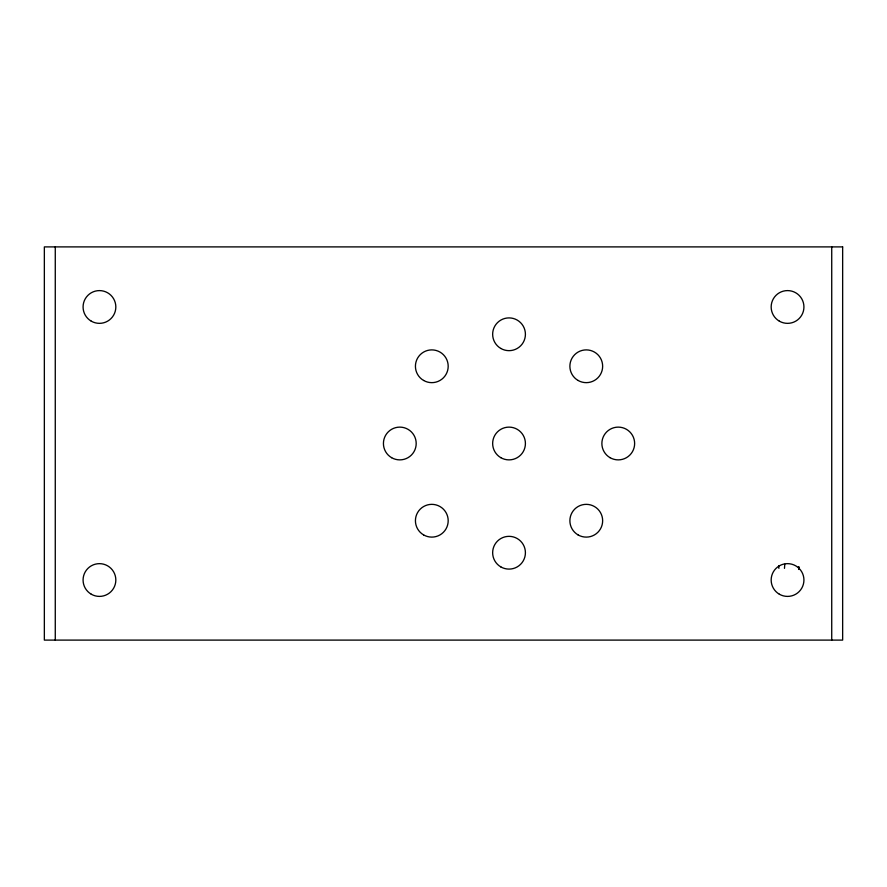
<?xml version="1.0" encoding="UTF-8"?>
<svg xmlns="http://www.w3.org/2000/svg" width="887" height="887" viewBox="0 0 887 887"><rect width="100%" height="100%" fill="white"/><g stroke="black" fill="none" stroke-linecap="round" stroke-linejoin="round"><path stroke-width="1.33" d="M784.474 568.356L784.773 564.276M798.577 566.771L798.877 569.443L798.732 566.682M798.5 566.771L798.81 569.443M778.697 565.64L778.897 568.356M831.729 246.896L831.729 640.104M55.271 246.896L55.271 640.104M842.65 246.896L44.35 246.896L44.35 640.104L842.65 640.104L842.65 246.896M779.351 321.161A16.387 16.387 0 0 0 803.932 306.969A16.387 16.387 0 0 0 779.351 292.788A16.387 16.387 0 0 0 779.351 321.161M91.261 321.161A16.387 16.387 0 0 0 115.831 306.969A16.387 16.387 0 0 0 91.261 292.788A16.387 16.387 0 0 0 91.261 321.161M779.351 594.212A16.387 16.387 0 0 0 803.932 580.031A16.387 16.387 0 0 0 779.351 565.839A16.387 16.387 0 0 0 779.351 594.212M91.261 594.212A16.387 16.387 0 0 0 115.831 580.031A16.387 16.387 0 0 0 91.261 565.839A16.387 16.387 0 0 0 91.261 594.212M500.845 348.469A16.387 16.387 0 0 0 525.414 334.277A16.387 16.387 0 0 0 500.845 320.085A16.387 16.387 0 0 0 500.845 348.469M423.609 380.456A16.387 16.387 0 0 0 448.19 366.264A16.387 16.387 0 0 0 423.609 352.084A16.387 16.387 0 0 0 423.609 380.456M391.622 457.692A16.387 16.387 0 0 0 416.191 443.5A16.387 16.387 0 0 0 391.622 429.308A16.387 16.387 0 0 0 391.622 457.692M423.609 534.916A16.387 16.387 0 0 0 448.19 520.736A16.387 16.387 0 0 0 423.609 506.544A16.387 16.387 0 0 0 423.609 534.916M500.845 566.915A16.387 16.387 0 0 0 525.414 552.723A16.387 16.387 0 0 0 500.845 538.531A16.387 16.387 0 0 0 500.845 566.915M578.069 534.916A16.387 16.387 0 0 0 602.65 520.736A16.387 16.387 0 0 0 578.069 506.544A16.387 16.387 0 0 0 578.069 534.916M610.068 457.692A16.387 16.387 0 0 0 634.637 443.5A16.387 16.387 0 0 0 610.068 429.308A16.387 16.387 0 0 0 610.068 457.692M578.069 380.456A16.387 16.387 0 0 0 602.65 366.264A16.387 16.387 0 0 0 578.069 352.084A16.387 16.387 0 0 0 578.069 380.456M500.845 457.692A16.387 16.387 0 0 0 525.414 443.5A16.387 16.387 0 0 0 500.845 429.308A16.387 16.387 0 0 0 500.845 457.692"/></g></svg>
